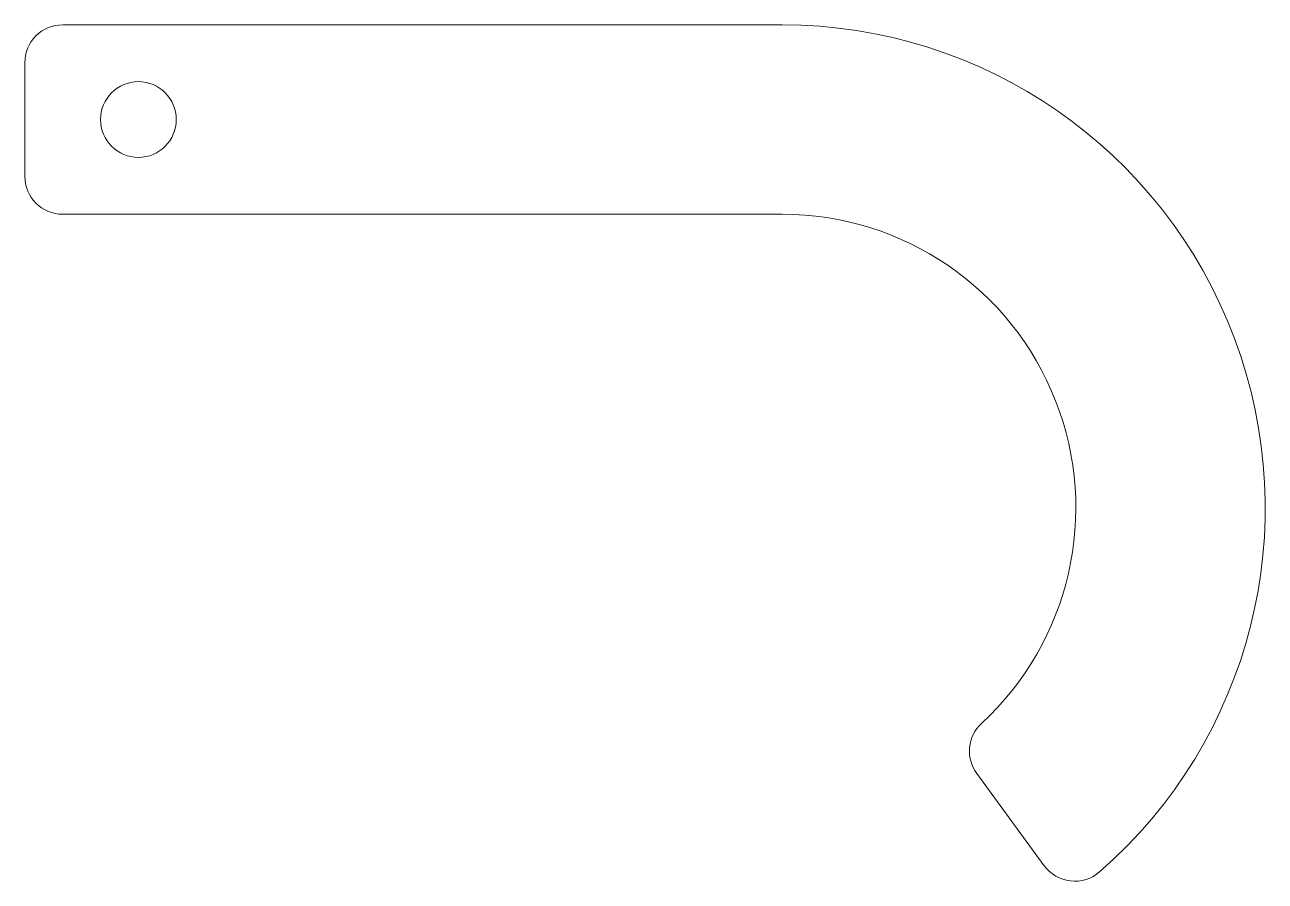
# Model space of a CAD drawing. Header units: inches. Extents: x -2.5 to 1.59, y -2.2 to 0.63.
import ezdxf

# ---------------------------------------------------------------- set-up
doc = ezdxf.new("R2010")
doc.units = ezdxf.units.IN
doc.header["$MEASUREMENT"] = 0

msp = doc.modelspace()

# ---------------------------------------------------------------- linework, layer by layer
at = {"color": 7, "linetype": 'Continuous', "lineweight": 15}
for p, q in [((0, 0.625), (-2.375, 0.625)), ((-2.5, 0.5), (-2.5, 0.125)), ((-2.375, 0), (0, 0)), ((0.6417, -1.8456), (0.8643, -2.1497))]:
    msp.add_line(p, q, dxfattribs=at)
msp.add_circle((-2.125, 0.3125), 0.125, dxfattribs=at)
for centre, radius, start, end in [((-2.375, 0.5), 0.125, 90, 180), ((0, -0.9688), 1.5938, 311.081, 90), ((-2.375, 0.125), 0.125, 180, 270), ((0, -0.9688), 0.9688, 312.7613, 90), ((0.7426, -1.7718), 0.125, 132.7613, 216.1988), ((0.9652, -2.0759), 0.125, 216.1988, 311.081)]:
    msp.add_arc(centre, radius, start, end, dxfattribs=at)

doc.saveas('drawing.dxf')
